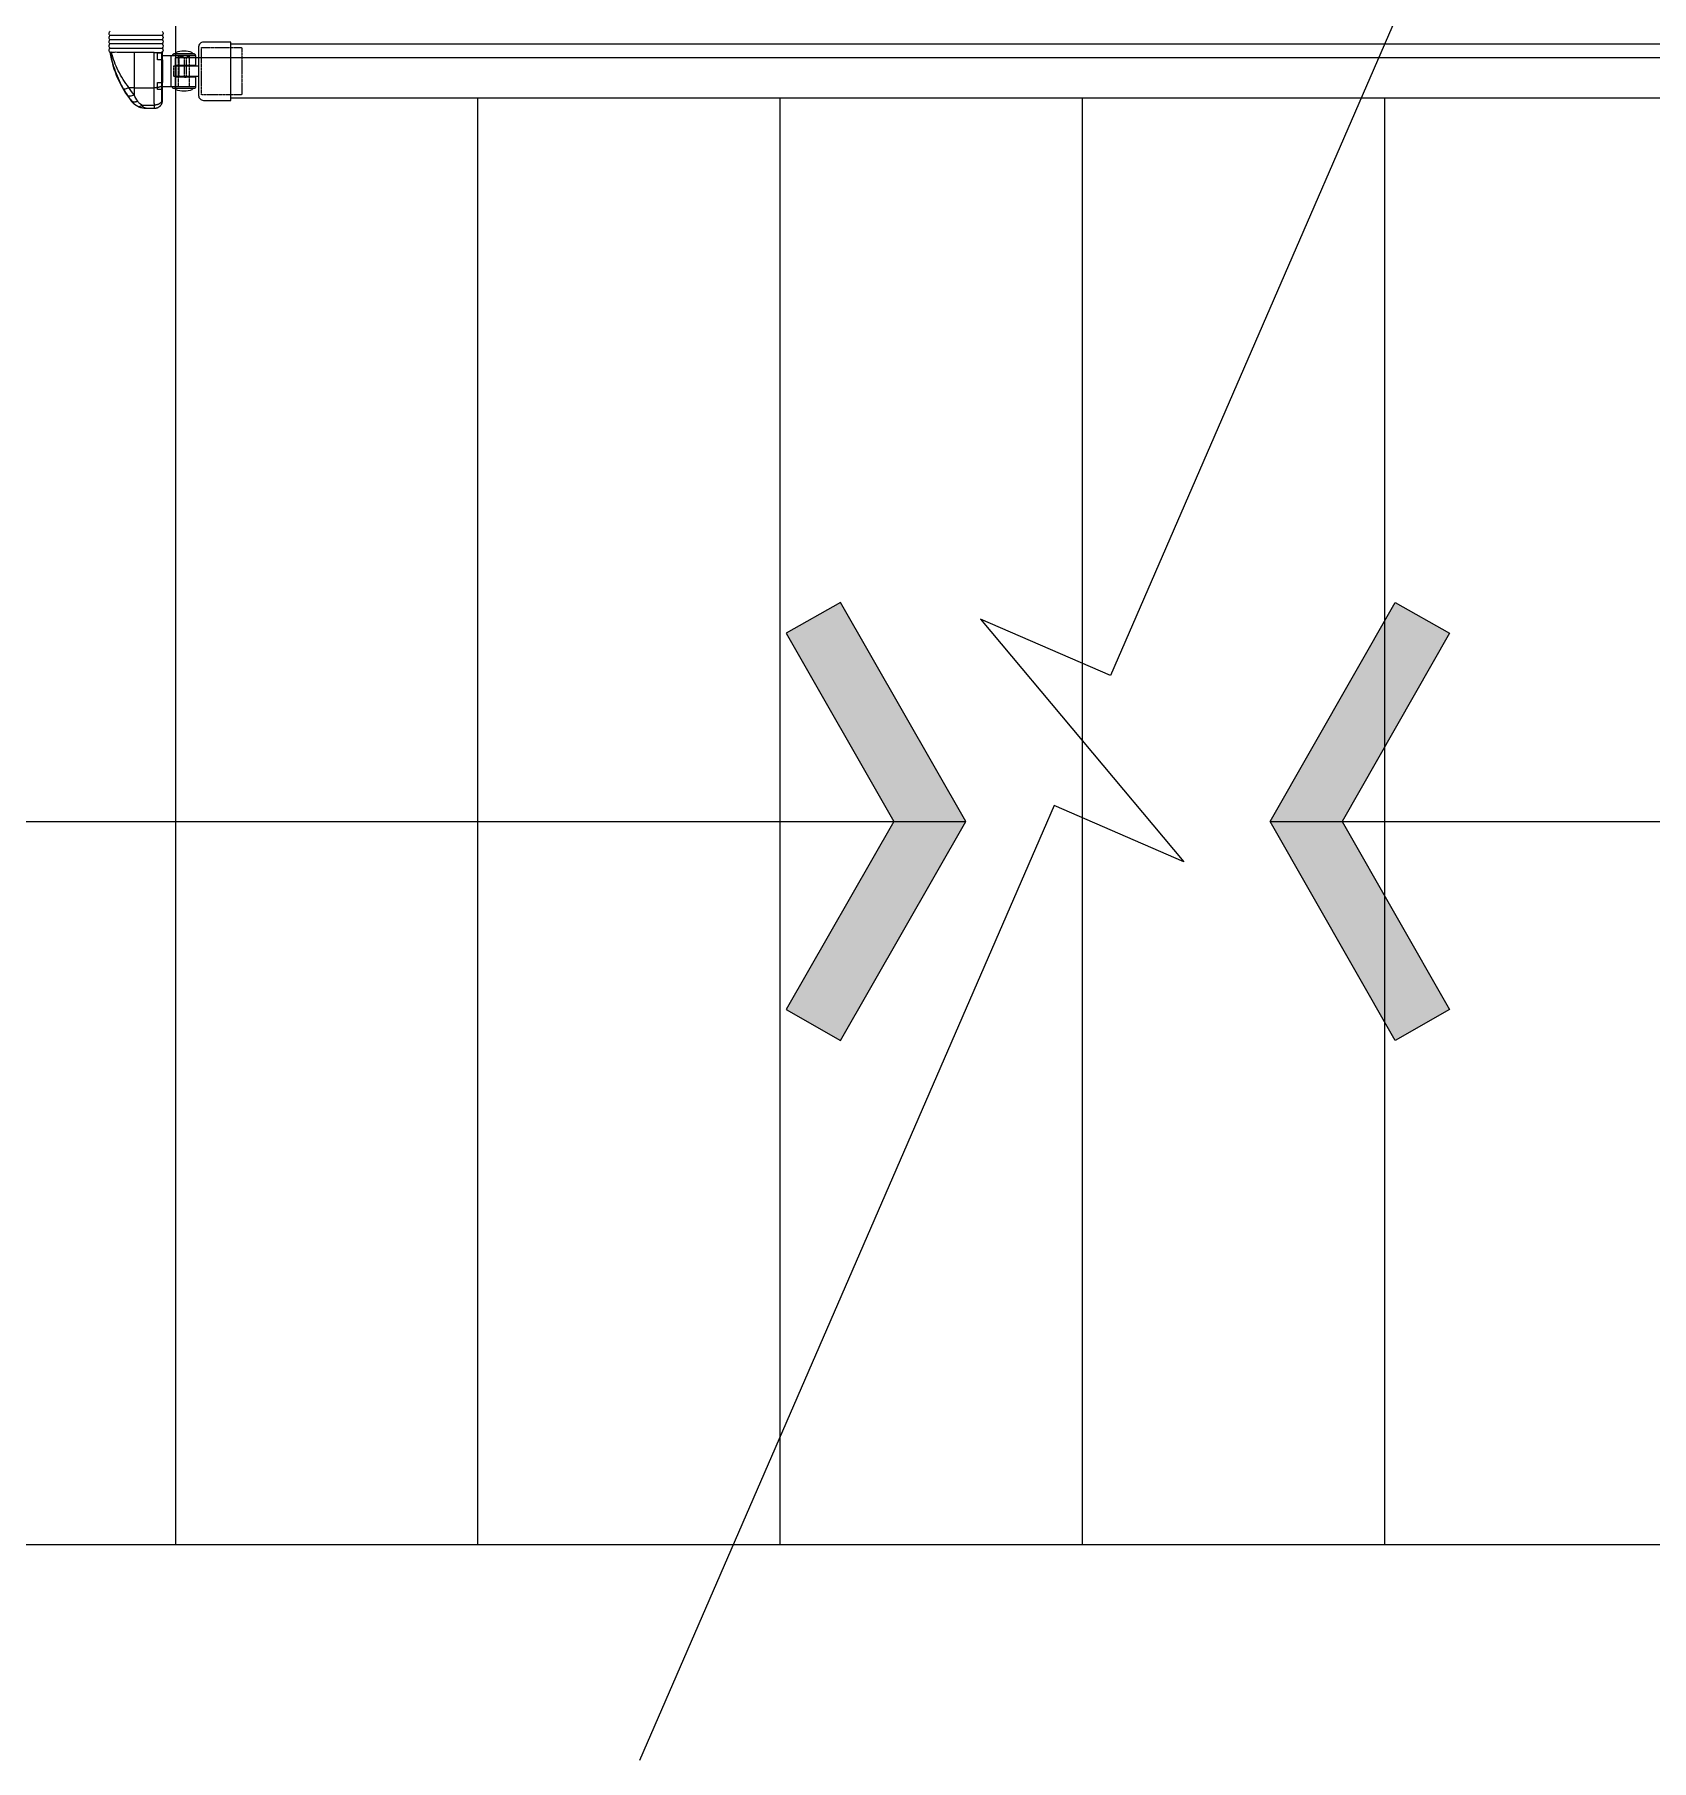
# Model space of a CAD drawing. Header units: millimetres. Extents: x -105683 to 94728, y -31127 to 151123.
# Drawn here: x 68975 to 70472, y 19995 to 21594 of the extents above; entities that cross this region are included whole.
import ezdxf

# ---------------------------------------------------------------- set-up
doc = ezdxf.new("R2010")
doc.units = ezdxf.units.MM
doc.linetypes.add('xr_plan$0$AXR-B3F$0$HIDDEN', pattern=[0.375, 0.25, -0.125])
doc.layers.add('e-plan', color=9, linetype='Continuous')

# ---------------------------------------------------------------- blocks, each defined once
blk = doc.blocks.new('xr_plan$0$AXR-B3F$0$A$C4A476E5C')
at = {"layer": 'e-plan'}
for points in [[(-8.5, 14.5), (22.5, 14.5), (22.5, 5.2), (4.5, 5.2), (4.5, -5.2), (22.5, -5.2), (22.5, -14.5), (-8.5, -14.5), (-8.5, -17), (-12.5, -17), (-12.5, -10.5), (-7.5, -10.5), (-7.5, 0), (-7.5, 10.5), (-12.5, 10.5), (-12.5, 17), (-8.5, 17), (-8.5, 14.5), (-8.5, 17)], [(0, -14.5), (0, 14.5)], [(22.8, 14.5), (1.2, 14.5)], [(4.5, 5), (25.5, 5)], [(22.8, -14.5), (1.2, -14.5)], [(25.5, -5), (4.5, -5)]]:
    blk.add_lwpolyline(points, dxfattribs=at)
for points in [[(22.8, 14.5), (22.8, 14.7, 0.414214), (21.5, 16), (2.5, 16, 0.414214), (1.2, 14.7), (1.2, 14.5)], [(20.2, 16, 0.306902), (19.4, 17.2, 0.108318), (12, 18.5, 0.10812), (4.6, 17.2, 0.306686), (3.8, 16)], [(22.8, -14.5), (22.8, -14.7, -0.414214), (21.5, -16), (2.5, -16, -0.414214), (1.2, -14.7), (1.2, -14.5)], [(20.2, -16, -0.306902), (19.4, -17.2, -0.108318), (12, -18.5, -0.10812), (4.6, -17.2, -0.306686), (3.8, -16)]]:
    blk.add_lwpolyline(points, format="xyb", dxfattribs=at)
at = {"layer": 'e-plan', "linetype": 'xr_plan$0$AXR-B3F$0$HIDDEN', "ltscale": 0.08}
for points in [[(4.5, -5), (2.7, -5), (2.7, 5), (4.5, 5)], [(7, 5.2), (7, 14.5)], [(7, -5), (7, 5)], [(17, 5.2), (17, 14.5)], [(17, -5), (17, 5)], [(7, -14.5), (7, -5.2)], [(17, -14.5), (17, -5.2)]]:
    blk.add_lwpolyline(points, dxfattribs=at)
blk.add_lwpolyline([(7, -5.5), (7.6, -5.5), (7.6, 12.2, -0.414214), (8.9, 13.5), (10.7, 13.5, -0.414214), (12, 12.2), (12, -5.5), (14.3, -5.5), (14.3, 12.2, -0.414214), (15.6, 13.5), (17, 13.5)], format="xyb", dxfattribs=at)
blk = doc.blocks.new('xr_plan$0$AXR-B3F$0$A$C60F43BED')
at = {"layer": 'e-plan'}
blk.add_lwpolyline([(-10.1, 27), (-35.6, 27, 0.414214), (-40.1, 22.5), (-40.1, -22.5, 0.414214), (-35.6, -27), (-10.1, -27)], format="xyb", dxfattribs=at)
at = {"layer": 'e-plan', "linetype": 'xr_plan$0$AXR-B3F$0$HIDDEN', "ltscale": 0.08}
for points in [[(-10.1, -22), (-37.5, -22), (-37.5, 22), (-10.1, 22)], [(-10.1, 22), (0, 22), (0, -22), (-10.1, -22)]]:
    blk.add_lwpolyline(points, dxfattribs=at)
at = {"layer": 'e-plan'}
blk.add_lwpolyline([(-10.1, -27), (-10.1, 27)], dxfattribs=at)
blk = doc.blocks.new('Xref-지하1층')
at = {"layer": 'e-plan'}
for p, q in [((72630, 34900), (72630, 32100)), ((75430, 33477.5), (72630, 33477.5)), ((72630, 33448.8), (72630, 33477.5)), ((75430, 33477.5), (72630, 33477.5)), ((72910, 33440.1), (72910, 32100)), ((73190, 33440.1), (73190, 32100)), ((73470, 33440.1), (73470, 32100)), ((73750, 33440.1), (73750, 32100))]:
    blk.add_line(p, q, dxfattribs=at)
at = {"layer": 'e-plan', "linetype": 'Continuous'}
for p, q in [((72617.8, 33482.7), (72617.8, 33437.6)), ((72591.7, 33449.7), (72610.5, 33449.7)), ((72617.8, 33437.6), (72617.6, 33437.8)), ((72599, 33433.7), (72610.6, 33433.7)), ((72602.8, 33430.8), (72610.6, 33430.8)), ((72610.8, 33430.6), (72602.8, 33430.6)), ((72610.6, 33430.8), (72610.8, 33430.6)), ((70950, 32100), (75880, 32100))]:
    blk.add_line(p, q, dxfattribs=at)
at = {"layer": 'e-plan'}
for points in [[(75430, 34250), (71767.7, 34250), (71767.7, 32770.1), (73362.2, 32770.1)], [(73891.2, 33815.4), (73496.1, 32905.2), (73375.7, 32957.5), (73564.3, 32732.6), (73443.9, 32784.9), (73059.8, 31900)], [(75378.5, 33490.1), (72681.5, 33490.1)], [(75378.5, 33440.1), (72681.5, 33440.1)], [(73644, 32770.1), (74870, 32770.1)]]:
    blk.add_lwpolyline(points, dxfattribs=at)
for points in [[(73295.5, 32770.1), (73195.9, 32595.8), (73246.2, 32567.1), (73362.2, 32770.1), (73246.2, 32973), (73195.9, 32944.3)], [(73710.7, 32770.1), (73810.2, 32595.8), (73760, 32567.1), (73644, 32770.1), (73760, 32973), (73810.2, 32944.3)]]:
    blk.add_lwpolyline(points, close=True, dxfattribs=at)
at = {"layer": 'e-plan', "linetype": 'Continuous'}
for points in [[(72610.5, 33449.7, 0), (72610.5, 33450.4, 0), (72610.5, 33451, 0), (72610.5, 33451.7, 0), (72610.5, 33452.3, 0), (72610.5, 33452.9, 0), (72610.5, 33453.6, 0), (72610.5, 33454.2, 0), (72610.5, 33454.9, 0), (72610.5, 33455.5, 0), (72610.5, 33456.2, 0), (72610.5, 33456.8, 0), (72610.5, 33457.5, 0), (72610.5, 33458.1, 0), (72610.5, 33458.8, 0), (72610.5, 33459.4, 0), (72610.5, 33460.1, 0), (72610.5, 33460.7, 0), (72610.5, 33461.4, 0), (72610.5, 33462, 0), (72610.5, 33462.7, 0), (72610.5, 33463.3, 0), (72610.5, 33464, 0), (72610.5, 33464.6, 0), (72610.5, 33465.3, 0), (72610.5, 33465.9, 0), (72610.4, 33466.6, 0), (72610.4, 33467.3, 0), (72610.4, 33467.9, 0), (72610.4, 33468.6, 0), (72610.4, 33469.2, 0), (72610.4, 33469.9, 0), (72610.4, 33470.5, 0), (72610.4, 33471.2, 0), (72610.4, 33471.9, 0), (72610.4, 33472.5, 0), (72610.4, 33473.2, 0), (72610.4, 33473.9, 0), (72610.4, 33474.5, 0), (72610.4, 33475.2, 0), (72610.4, 33475.8, 0), (72610.4, 33476.5, 0), (72610.4, 33477.2, 0), (72610.4, 33477.8, 0), (72610.4, 33478.5, 0), (72610.4, 33479.2, 0), (72610.4, 33479.8, 0), (72610.4, 33480.5, 0), (72610.4, 33481.2, 0), (72610.4, 33481.8, 0)], [(72617.5, 33451.9, 0), (72617.5, 33452.5, 0), (72617.5, 33453.1, 0), (72617.5, 33453.7, 0), (72617.5, 33454.3, 0), (72617.5, 33455, 0), (72617.5, 33455.6, 0), (72617.5, 33456.2, 0), (72617.5, 33456.8, 0), (72617.5, 33457.4, 0), (72617.5, 33458, 0), (72617.5, 33458.6, 0), (72617.5, 33459.2, 0), (72617.5, 33459.8, 0), (72617.5, 33460.4, 0), (72617.5, 33461, 0), (72617.5, 33461.6, 0), (72617.5, 33462.2, 0), (72617.5, 33462.8, 0), (72617.5, 33463.5, 0), (72617.5, 33464.1, 0), (72617.5, 33464.7, 0), (72617.5, 33465.3, 0), (72617.5, 33465.9, 0), (72617.5, 33466.5, 0), (72617.5, 33467.1, 0), (72617.5, 33467.8, 0), (72617.4, 33468.4, 0), (72617.4, 33469, 0), (72617.4, 33469.6, 0), (72617.4, 33470.2, 0), (72617.4, 33470.8, 0), (72617.4, 33471.5, 0), (72617.4, 33472.1, 0), (72617.4, 33472.7, 0), (72617.4, 33473.3, 0), (72617.4, 33473.9, 0), (72617.4, 33474.6, 0), (72617.4, 33475.2, 0), (72617.4, 33475.8, 0), (72617.4, 33476.4, 0), (72617.4, 33477.1, 0), (72617.4, 33477.7, 0), (72617.4, 33478.3, 0), (72617.4, 33478.9, 0), (72617.4, 33479.6, 0), (72617.4, 33480.2, 0), (72617.4, 33480.8, 0), (72617.4, 33481.4, 0), (72617.4, 33482.1, 0)], [(72595.2, 33437.3, 0), (72595.1, 33437.2, 0), (72595, 33437.1, 0), (72594.8, 33437.1, 0), (72594.7, 33437, 0), (72594.5, 33437, 0), (72594.4, 33436.9, 0), (72594.2, 33436.9, 0), (72594.1, 33436.8, 0), (72594, 33436.8, 0), (72593.8, 33436.7, 0), (72593.7, 33436.7, 0), (72593.5, 33436.6, 0), (72593.4, 33436.6, 0), (72593.3, 33436.6, 0), (72593.1, 33436.6, 0), (72593, 33436.5, 0), (72592.9, 33436.5, 0), (72592.7, 33436.5, 0), (72592.6, 33436.5, 0), (72592.5, 33436.5, 0), (72592.3, 33436.4, 0), (72592.2, 33436.4, 0), (72592.1, 33436.4, 0), (72592, 33436.4, 0), (72591.8, 33436.4, 0), (72591.7, 33436.4, 0), (72591.6, 33436.4, 0), (72591.5, 33436.4, 0), (72591.4, 33436.5, 0), (72591.3, 33436.5, 0), (72591.1, 33436.5, 0), (72591, 33436.5, 0), (72590.9, 33436.5, 0), (72590.8, 33436.6, 0), (72590.7, 33436.6, 0), (72590.6, 33436.6, 0), (72590.5, 33436.7, 0), (72590.4, 33436.7, 0), (72590.4, 33436.7, 0), (72590.3, 33436.8, 0), (72590.2, 33436.8, 0), (72590.1, 33436.9, 0), (72590, 33436.9, 0), (72589.9, 33437, 0), (72589.9, 33437, 0), (72589.8, 33437.1, 0), (72589.7, 33437.2, 0), (72589.7, 33437.2, 0), (72589.6, 33437.3, 0)], [(72610.6, 33433.7, 0), (72610.6, 33434, 0), (72610.6, 33434.2, 0), (72610.6, 33434.5, 0), (72610.6, 33434.8, 0), (72610.6, 33435, 0), (72610.5, 33435.3, 0), (72610.5, 33435.6, 0), (72610.5, 33435.9, 0), (72610.5, 33436.2, 0), (72610.5, 33436.5, 0), (72610.5, 33436.8, 0), (72610.5, 33437.1, 0), (72610.5, 33437.4, 0), (72610.5, 33437.7, 0), (72610.5, 33438, 0), (72610.5, 33438.3, 0), (72610.5, 33438.6, 0), (72610.5, 33438.9, 0), (72610.5, 33439.2, 0), (72610.5, 33439.5, 0), (72610.5, 33439.8, 0), (72610.5, 33440.1, 0), (72610.5, 33440.5, 0), (72610.5, 33440.8, 0), (72610.5, 33441.1, 0), (72610.5, 33441.4, 0), (72610.5, 33441.8, 0), (72610.5, 33442.1, 0), (72610.5, 33442.4, 0), (72610.5, 33442.8, 0), (72610.5, 33443.1, 0), (72610.5, 33443.4, 0), (72610.5, 33443.8, 0), (72610.5, 33444.1, 0), (72610.5, 33444.4, 0), (72610.5, 33444.8, 0), (72610.5, 33445.1, 0), (72610.5, 33445.5, 0), (72610.5, 33445.8, 0), (72610.5, 33446.2, 0), (72610.5, 33446.5, 0), (72610.5, 33446.9, 0), (72610.5, 33447.2, 0), (72610.5, 33447.6, 0), (72610.5, 33447.9, 0), (72610.5, 33448.3, 0), (72610.5, 33448.7, 0), (72610.5, 33449, 0), (72610.5, 33449.4, 0)], [(72617.5, 33451.9, 0), (72617.5, 33451.9, 0), (72617.5, 33451.8, 0), (72617.5, 33451.7, 0), (72617.4, 33451.7, 0), (72617.4, 33451.6, 0), (72617.4, 33451.5, 0), (72617.3, 33451.5, 0), (72617.3, 33451.4, 0), (72617.2, 33451.3, 0), (72617.1, 33451.3, 0), (72617.1, 33451.2, 0), (72617, 33451.1, 0), (72616.9, 33451.1, 0), (72616.8, 33451, 0), (72616.7, 33451, 0), (72616.6, 33450.9, 0), (72616.5, 33450.8, 0), (72616.4, 33450.8, 0), (72616.3, 33450.7, 0), (72616.1, 33450.7, 0), (72616, 33450.6, 0), (72615.9, 33450.5, 0), (72615.7, 33450.5, 0), (72615.6, 33450.4, 0), (72615.4, 33450.4, 0), (72615.3, 33450.3, 0), (72615.1, 33450.3, 0), (72614.9, 33450.3, 0), (72614.8, 33450.2, 0), (72614.6, 33450.2, 0), (72614.4, 33450.1, 0), (72614.2, 33450.1, 0), (72614, 33450.1, 0), (72613.8, 33450, 0), (72613.7, 33450, 0), (72613.5, 33450, 0), (72613.3, 33449.9, 0), (72613.1, 33449.9, 0), (72612.8, 33449.9, 0), (72612.6, 33449.9, 0), (72612.4, 33449.8, 0), (72612.2, 33449.8, 0), (72612, 33449.8, 0), (72611.8, 33449.8, 0), (72611.6, 33449.8, 0), (72611.4, 33449.8, 0), (72611.1, 33449.8, 0), (72610.9, 33449.7, 0), (72610.7, 33449.7, 0)], [(72617.6, 33438.7, 0), (72617.6, 33438.5, 0), (72617.5, 33438.4, 0), (72617.5, 33438.2, 0), (72617.5, 33438.1, 0), (72617.5, 33437.9, 0), (72617.4, 33437.8, 0), (72617.4, 33437.6, 0), (72617.3, 33437.5, 0), (72617.3, 33437.3, 0), (72617.2, 33437.2, 0), (72617.1, 33437, 0), (72617.1, 33436.9, 0), (72617, 33436.7, 0), (72616.9, 33436.6, 0), (72616.8, 33436.4, 0), (72616.7, 33436.3, 0), (72616.6, 33436.2, 0), (72616.5, 33436, 0), (72616.3, 33435.9, 0), (72616.2, 33435.8, 0), (72616.1, 33435.6, 0), (72615.9, 33435.5, 0), (72615.8, 33435.4, 0), (72615.6, 33435.3, 0), (72615.5, 33435.2, 0), (72615.3, 33435.1, 0), (72615.2, 33434.9, 0), (72615, 33434.8, 0), (72614.8, 33434.7, 0), (72614.7, 33434.7, 0), (72614.5, 33434.6, 0), (72614.3, 33434.5, 0), (72614.1, 33434.4, 0), (72613.9, 33434.3, 0), (72613.7, 33434.2, 0), (72613.5, 33434.2, 0), (72613.3, 33434.1, 0), (72613.1, 33434, 0), (72612.9, 33434, 0), (72612.7, 33433.9, 0), (72612.5, 33433.9, 0), (72612.3, 33433.8, 0), (72612.1, 33433.8, 0), (72611.9, 33433.8, 0), (72611.7, 33433.7, 0), (72611.4, 33433.7, 0), (72611.2, 33433.7, 0), (72611, 33433.7, 0), (72610.8, 33433.7, 0)], [(72617.8, 33437.6, 0), (72617.8, 33437.4, 0), (72617.8, 33437.2, 0), (72617.8, 33437, 0), (72617.7, 33436.8, 0), (72617.7, 33436.5, 0), (72617.7, 33436.3, 0), (72617.6, 33436.1, 0), (72617.6, 33435.9, 0), (72617.5, 33435.7, 0), (72617.5, 33435.5, 0), (72617.4, 33435.3, 0), (72617.3, 33435.1, 0), (72617.2, 33434.8, 0), (72617.1, 33434.6, 0), (72617, 33434.5, 0), (72616.9, 33434.3, 0), (72616.8, 33434.1, 0), (72616.7, 33433.9, 0), (72616.6, 33433.7, 0), (72616.5, 33433.5, 0), (72616.3, 33433.3, 0), (72616.2, 33433.2, 0), (72616, 33433, 0), (72615.9, 33432.8, 0), (72615.7, 33432.7, 0), (72615.6, 33432.5, 0), (72615.4, 33432.4, 0), (72615.3, 33432.2, 0), (72615.1, 33432.1, 0), (72614.9, 33432, 0), (72614.7, 33431.8, 0), (72614.5, 33431.7, 0), (72614.4, 33431.6, 0), (72614.2, 33431.5, 0), (72614, 33431.4, 0), (72613.8, 33431.3, 0), (72613.6, 33431.2, 0), (72613.4, 33431.1, 0), (72613.2, 33431, 0), (72613, 33431, 0), (72612.7, 33430.9, 0), (72612.5, 33430.8, 0), (72612.3, 33430.8, 0), (72612.1, 33430.8, 0), (72611.9, 33430.7, 0), (72611.7, 33430.7, 0), (72611.5, 33430.7, 0), (72611.2, 33430.6, 0), (72611, 33430.6, 0)], [(72617.6, 33438.7, 0), (72617.6, 33438.9, 0), (72617.6, 33439.1, 0), (72617.6, 33439.4, 0), (72617.6, 33439.6, 0), (72617.6, 33439.8, 0), (72617.5, 33440.1, 0), (72617.5, 33440.3, 0), (72617.5, 33440.5, 0), (72617.5, 33440.8, 0), (72617.5, 33441, 0), (72617.5, 33441.2, 0), (72617.5, 33441.5, 0), (72617.5, 33441.7, 0), (72617.5, 33442, 0), (72617.5, 33442.2, 0), (72617.5, 33442.5, 0), (72617.5, 33442.7, 0), (72617.5, 33443, 0), (72617.5, 33443.2, 0), (72617.5, 33443.5, 0), (72617.5, 33443.8, 0), (72617.5, 33444, 0), (72617.5, 33444.3, 0), (72617.5, 33444.6, 0), (72617.5, 33444.8, 0), (72617.5, 33445.1, 0), (72617.5, 33445.4, 0), (72617.5, 33445.6, 0), (72617.5, 33445.9, 0), (72617.5, 33446.2, 0), (72617.5, 33446.5, 0), (72617.5, 33446.7, 0), (72617.5, 33447, 0), (72617.5, 33447.3, 0), (72617.5, 33447.6, 0), (72617.5, 33447.9, 0), (72617.5, 33448.1, 0), (72617.5, 33448.4, 0), (72617.5, 33448.7, 0), (72617.5, 33449, 0), (72617.5, 33449.3, 0), (72617.5, 33449.6, 0), (72617.5, 33449.9, 0), (72617.5, 33450.2, 0), (72617.5, 33450.5, 0), (72617.5, 33450.8, 0), (72617.5, 33451.1, 0), (72617.5, 33451.4, 0), (72617.5, 33451.6, 0)], [(72617.6, 33437.8, 0), (72617.6, 33437.8, 0), (72617.6, 33437.8, 0), (72617.6, 33437.9, 0), (72617.6, 33437.9, 0), (72617.6, 33437.9, 0), (72617.6, 33437.9, 0), (72617.6, 33437.9, 0), (72617.6, 33437.9, 0), (72617.6, 33437.9, 0), (72617.6, 33437.9, 0), (72617.6, 33437.9, 0), (72617.6, 33437.9, 0), (72617.6, 33437.9, 0), (72617.6, 33437.9, 0), (72617.6, 33437.9, 0), (72617.6, 33437.9, 0), (72617.6, 33438, 0), (72617.6, 33438, 0), (72617.6, 33438, 0), (72617.6, 33438, 0), (72617.6, 33438, 0), (72617.6, 33438, 0), (72617.6, 33438, 0), (72617.6, 33438.1, 0), (72617.6, 33438.1, 0), (72617.6, 33438.1, 0), (72617.6, 33438.1, 0), (72617.6, 33438.1, 0), (72617.6, 33438.1, 0), (72617.6, 33438.2, 0), (72617.6, 33438.2, 0), (72617.6, 33438.2, 0), (72617.6, 33438.2, 0), (72617.6, 33438.3, 0), (72617.6, 33438.3, 0), (72617.6, 33438.3, 0), (72617.6, 33438.3, 0), (72617.6, 33438.4, 0), (72617.6, 33438.4, 0), (72617.6, 33438.4, 0), (72617.6, 33438.4, 0), (72617.6, 33438.5, 0), (72617.6, 33438.5, 0), (72617.6, 33438.5, 0), (72617.6, 33438.5, 0), (72617.6, 33438.6, 0), (72617.6, 33438.6, 0), (72617.6, 33438.6, 0), (72617.6, 33438.7, 0)], [(72599, 33433.7, 0), (72598.9, 33433.6, 0), (72598.9, 33433.5, 0), (72598.8, 33433.5, 0), (72598.7, 33433.4, 0), (72598.7, 33433.3, 0), (72598.6, 33433.3, 0), (72598.6, 33433.2, 0), (72598.5, 33433.2, 0), (72598.4, 33433.1, 0), (72598.4, 33433, 0), (72598.3, 33433, 0), (72598.2, 33432.9, 0), (72598.2, 33432.9, 0), (72598.1, 33432.8, 0), (72598.1, 33432.8, 0), (72598, 33432.7, 0), (72597.9, 33432.7, 0), (72597.9, 33432.6, 0), (72597.8, 33432.6, 0), (72597.7, 33432.6, 0), (72597.7, 33432.5, 0), (72597.6, 33432.5, 0), (72597.6, 33432.5, 0), (72597.5, 33432.4, 0), (72597.4, 33432.4, 0), (72597.4, 33432.4, 0), (72597.3, 33432.3, 0), (72597.3, 33432.3, 0), (72597.2, 33432.3, 0), (72597.2, 33432.3, 0), (72597.1, 33432.2, 0), (72597, 33432.2, 0), (72597, 33432.2, 0), (72596.9, 33432.2, 0), (72596.9, 33432.2, 0), (72596.8, 33432.2, 0), (72596.8, 33432.2, 0), (72596.7, 33432.2, 0), (72596.7, 33432.2, 0), (72596.6, 33432.1, 0), (72596.6, 33432.1, 0), (72596.5, 33432.1, 0), (72596.5, 33432.2, 0), (72596.4, 33432.2, 0), (72596.4, 33432.2, 0), (72596.3, 33432.2, 0), (72596.3, 33432.2, 0), (72596.2, 33432.2, 0), (72596.2, 33432.2, 0)], [(72610.6, 33430.8, 0), (72610.6, 33430.8, 0), (72610.6, 33430.9, 0), (72610.6, 33430.9, 0), (72610.6, 33430.9, 0), (72610.6, 33430.9, 0), (72610.6, 33430.9, 0), (72610.6, 33430.9, 0), (72610.6, 33430.9, 0), (72610.6, 33431, 0), (72610.6, 33431, 0), (72610.6, 33431, 0), (72610.6, 33431, 0), (72610.6, 33431.1, 0), (72610.6, 33431.1, 0), (72610.6, 33431.1, 0), (72610.6, 33431.2, 0), (72610.6, 33431.2, 0), (72610.6, 33431.2, 0), (72610.6, 33431.3, 0), (72610.6, 33431.3, 0), (72610.6, 33431.4, 0), (72610.6, 33431.4, 0), (72610.6, 33431.5, 0), (72610.6, 33431.5, 0), (72610.6, 33431.6, 0), (72610.6, 33431.7, 0), (72610.6, 33431.7, 0), (72610.6, 33431.8, 0), (72610.6, 33431.8, 0), (72610.6, 33431.9, 0), (72610.6, 33432, 0), (72610.6, 33432.1, 0), (72610.6, 33432.1, 0), (72610.6, 33432.2, 0), (72610.6, 33432.3, 0), (72610.6, 33432.4, 0), (72610.6, 33432.4, 0), (72610.6, 33432.5, 0), (72610.6, 33432.6, 0), (72610.6, 33432.7, 0), (72610.6, 33432.8, 0), (72610.6, 33432.9, 0), (72610.6, 33433, 0), (72610.6, 33433.1, 0), (72610.6, 33433.2, 0), (72610.6, 33433.3, 0), (72610.6, 33433.4, 0), (72610.6, 33433.5, 0), (72610.6, 33433.6, 0)]]:
    blk.add_polyline3d(points, dxfattribs=at)
at = {"layer": 'e-plan', "linetype": 'Continuous', "extrusion": (-2.83277e-32, 1e-16, -1)}
for centre, radius, start, end in [((-72615.8, 33500.1), 2.75, 135.2805, 224.7195), ((-72615.8, 33496.3), 2.75, 135.2805, 224.7195), ((-72615.8, 33492.4), 2.75, 135.2805, 224.7195), ((-72615.8, 33488.5), 2.75, 135.2805, 224.7195), ((-72615.8, 33484.6), 2.75, 135.2805, 224.7195), ((-72602.8, 33447.6), 17, 270, 322.1807)]:
    blk.add_arc(centre, radius, start, end, dxfattribs=at)
at = {"layer": 'e-plan', "linetype": 'Continuous'}
blk.add_arc((72670.4, 33500.1), 102.6, 189.7897, 217.8193, dxfattribs=at)
at = {"layer": 'e-plan', "linetype": 'Continuous', "extrusion": (0.008726, -0.008726, -0.999924)}
blk.add_arc((-72608, 33441.9, 341.1), 7, 180, 269.9956, dxfattribs=at)
at = {"layer": 'e-plan', "linetype": 'Continuous'}
for points, knots in [([(72569.3, 33502.1), (72569, 33501.8), (72568.9, 33501.6), (72568.7, 33501.3), (72568.6, 33501), (72568.5, 33500.7), (72568.5, 33500.4), (72568.4, 33500.1), (72568.5, 33499.8), (72568.5, 33499.5), (72568.6, 33499.2), (72568.7, 33498.9), (72568.9, 33498.6), (72569, 33498.5), (72569.1, 33498.3), (72569.3, 33498.2)], [0, 0, 0, 0, 0.216293, 0.216293, 0.216293, 0.432586, 0.432586, 0.432586, 0.648879, 0.648879, 0.648879, 0.865171, 0.865171, 0.865171, 1, 1, 1, 1]), ([(72569.3, 33498.2), (72569, 33498), (72568.9, 33497.7), (72568.7, 33497.4), (72568.6, 33497.2), (72568.5, 33496.9), (72568.5, 33496.5), (72568.4, 33496.2), (72568.5, 33495.9), (72568.5, 33495.6), (72568.6, 33495.3), (72568.7, 33495), (72568.9, 33494.8), (72569, 33494.6), (72569.1, 33494.5), (72569.3, 33494.3)], [0, 0, 0, 0, 0.216293, 0.216293, 0.216293, 0.432586, 0.432586, 0.432586, 0.648879, 0.648879, 0.648879, 0.865171, 0.865171, 0.865171, 1, 1, 1, 1]), ([(72569.3, 33494.3), (72569, 33494.1), (72568.9, 33493.8), (72568.7, 33493.6), (72568.6, 33493.3), (72568.5, 33493), (72568.5, 33492.7), (72568.4, 33492.4), (72568.5, 33492.1), (72568.5, 33491.8), (72568.6, 33491.5), (72568.7, 33491.2), (72568.9, 33490.9), (72569, 33490.7), (72569.1, 33490.6), (72569.3, 33490.5)], [0, 0, 0, 0, 0.216293, 0.216293, 0.216293, 0.432586, 0.432586, 0.432586, 0.648879, 0.648879, 0.648879, 0.865171, 0.865171, 0.865171, 1, 1, 1, 1]), ([(72569.3, 33490.5), (72569, 33490.2), (72568.9, 33490), (72568.7, 33489.7), (72568.6, 33489.4), (72568.5, 33489.1), (72568.5, 33488.8), (72568.4, 33488.5), (72568.5, 33488.2), (72568.5, 33487.9), (72568.6, 33487.6), (72568.7, 33487.3), (72568.9, 33487), (72569, 33486.9), (72569.1, 33486.7), (72569.3, 33486.6)], [0, 0, 0, 0, 0.216293, 0.216293, 0.216293, 0.432586, 0.432586, 0.432586, 0.648879, 0.648879, 0.648879, 0.865171, 0.865171, 0.865171, 1, 1, 1, 1]), ([(72569.3, 33486.6), (72569, 33486.4), (72568.9, 33486.1), (72568.7, 33485.8), (72568.6, 33485.6), (72568.5, 33485.2), (72568.5, 33484.9), (72568.4, 33484.6), (72568.5, 33484.3), (72568.5, 33484), (72568.6, 33483.7), (72568.7, 33483.4), (72568.9, 33483.2), (72569, 33483), (72569.1, 33482.8), (72569.3, 33482.7)], [0, 0, 0, 0, 0.213706, 0.213706, 0.213706, 0.427411, 0.427411, 0.427411, 0.641117, 0.641117, 0.641117, 0.854822, 0.854822, 0.854822, 1, 1, 1, 1]), ([(72617.8, 33498.2), (72617.7, 33498.2), (72617.6, 33498.2), (72617.5, 33498.2), (72617.5, 33498.2), (72617.5, 33498.2), (72616.6, 33498.2), (72613.7, 33498.2), (72611, 33498.2), (72608.2, 33498.2), (72603.2, 33498.2), (72597.6, 33498.2), (72592, 33498.2), (72586.4, 33498.2), (72579.6, 33498.2), (72574.6, 33498.2), (72571.9, 33498.2), (72570.9, 33498.2), (72570.2, 33498.2), (72569.7, 33498.2), (72569.5, 33498.2), (72569.5, 33498.2), (72569.5, 33498.2), (72569.5, 33498.2), (72569.4, 33498.2), (72569.3, 33498.2), (72569.3, 33498.2)], [0, 0, 0, 0, 0.25, 0.28125, 0.296875, 0.3125, 0.34375, 0.375, 0.390625, 0.40625, 0.4375, 0.5, 0.53125, 0.5625, 0.625, 0.6875, 0.703125, 0.71875, 0.726563, 0.734375, 0.75, 0.765625, 0.78125, 0.8125, 0.875, 1, 1, 1, 1]), ([(72617.8, 33494.3), (72617.7, 33494.3), (72617.6, 33494.3), (72617.5, 33494.3), (72617.5, 33494.3), (72617.5, 33494.3), (72616.6, 33494.3), (72613.7, 33494.3), (72611, 33494.3), (72608.2, 33494.3), (72603.2, 33494.3), (72597.6, 33494.3), (72592, 33494.3), (72586.4, 33494.3), (72579.6, 33494.3), (72574.6, 33494.3), (72571.9, 33494.3), (72570.9, 33494.3), (72570.2, 33494.3), (72569.7, 33494.3), (72569.5, 33494.3), (72569.5, 33494.3), (72569.5, 33494.3), (72569.5, 33494.3), (72569.4, 33494.3), (72569.3, 33494.3), (72569.3, 33494.3)], [0, 0, 0, 0, 0.25, 0.28125, 0.296875, 0.3125, 0.34375, 0.375, 0.390625, 0.40625, 0.4375, 0.5, 0.53125, 0.5625, 0.625, 0.6875, 0.703125, 0.71875, 0.726563, 0.734375, 0.75, 0.765625, 0.78125, 0.8125, 0.875, 1, 1, 1, 1]), ([(72617.8, 33490.5), (72617.7, 33490.5), (72617.6, 33490.5), (72617.5, 33490.5), (72617.5, 33490.5), (72617.5, 33490.5), (72616.6, 33490.5), (72613.7, 33490.5), (72611, 33490.5), (72608.2, 33490.5), (72603.2, 33490.5), (72597.6, 33490.5), (72592, 33490.5), (72586.4, 33490.5), (72579.6, 33490.5), (72574.6, 33490.5), (72571.9, 33490.5), (72570.9, 33490.5), (72570.2, 33490.5), (72569.7, 33490.5), (72569.5, 33490.5), (72569.5, 33490.5), (72569.5, 33490.5), (72569.5, 33490.5), (72569.4, 33490.5), (72569.3, 33490.5), (72569.3, 33490.5)], [0, 0, 0, 0, 0.25, 0.28125, 0.296875, 0.3125, 0.34375, 0.375, 0.390625, 0.40625, 0.4375, 0.5, 0.53125, 0.5625, 0.625, 0.6875, 0.703125, 0.71875, 0.726563, 0.734375, 0.75, 0.765625, 0.78125, 0.8125, 0.875, 1, 1, 1, 1]), ([(72569.3, 33486.6), (72569.3, 33486.6), (72569.4, 33486.6), (72569.5, 33486.6), (72569.5, 33486.6), (72569.5, 33486.6), (72569.5, 33486.6), (72569.7, 33486.6), (72570.2, 33486.6), (72570.9, 33486.6), (72571.9, 33486.6), (72574.6, 33486.6), (72579.6, 33486.6), (72586.4, 33486.6), (72592, 33486.6), (72597.6, 33486.6), (72603.2, 33486.6), (72608.2, 33486.6), (72611, 33486.6), (72613.7, 33486.6), (72616.6, 33486.6), (72617.5, 33486.6), (72617.5, 33486.6), (72617.5, 33486.6), (72617.6, 33486.6), (72617.7, 33486.6), (72617.8, 33486.6)], [0, 0, 0, 0, 0.125, 0.1875, 0.21875, 0.234375, 0.25, 0.265625, 0.273438, 0.28125, 0.296875, 0.3125, 0.375, 0.4375, 0.46875, 0.5, 0.5625, 0.59375, 0.609375, 0.625, 0.65625, 0.6875, 0.703125, 0.71875, 0.75, 1, 1, 1, 1]), ([(72569.6, 33482.7), (72569.6, 33482.6), (72569.6, 33482.7), (72569.5, 33482.7), (72569.5, 33482.7), (72569.5, 33482.7), (72569.5, 33482.7), (72569.4, 33482.7), (72569.3, 33482.7), (72569.3, 33482.7)], [0, 0, 0, 0, 0.125, 0.125, 0.25, 0.25, 0.5, 0.5, 1, 1, 1, 1]), ([(72569.6, 33482.7), (72569.6, 33482.7), (72569.7, 33482.7), (72570.1, 33482.6), (72570.4, 33482.6), (72570.8, 33482.6)], [0, 0, 0, 0, 0.5, 0.5, 1, 1, 1, 1]), ([(72569.6, 33482.7), (72570.6, 33476.7), (72572.2, 33470.8), (72576.4, 33459.2), (72579, 33453.7), (72582.1, 33448.5)], [0, 0, 0, 0, 0.5, 0.5, 1, 1, 1, 1]), ([(72591.7, 33482.5), (72587.6, 33482.6), (72583.5, 33482.5), (72578, 33482.5), (72576.3, 33482.6), (72573.3, 33482.6), (72572, 33482.5), (72570.8, 33482.6)], [0, 0, 0, 0, 0.5, 0.5, 0.75, 0.75, 1, 1, 1, 1]), ([(72586.9, 33449.9), (72585.1, 33452.3), (72583.3, 33454.9), (72580, 33460.1), (72578.5, 33462.8), (72574.4, 33471), (72572.3, 33476.7), (72570.8, 33482.6)], [0, 0, 0, 0, 0.25, 0.25, 0.5, 0.5, 1, 1, 1, 1]), ([(72610.4, 33482.5), (72608.9, 33482.4), (72607.3, 33482.5), (72604.2, 33482.5), (72602.6, 33482.5), (72599.5, 33482.5), (72598, 33482.5), (72594.9, 33482.5), (72593.3, 33482.5), (72591.7, 33482.5)], [0, 0, 0, 0, 0.25, 0.25, 0.5, 0.5, 0.75, 0.75, 1, 1, 1, 1]), ([(72610.4, 33482.5), (72612.3, 33482.6), (72614.1, 33482.5), (72616.6, 33482.6), (72617.4, 33482.8), (72617.4, 33482.7)], [0, 0, 0, 0, 0.5, 0.5, 1, 1, 1, 1]), ([(72617.8, 33482.7), (72617.7, 33482.7), (72617.7, 33482.7), (72617.6, 33482.7), (72617.6, 33482.7), (72617.5, 33482.7), (72617.5, 33482.7), (72617.5, 33482.7), (72617.5, 33482.7), (72617.4, 33482.7), (72617.4, 33482.6), (72617.4, 33482.7)], [0, 0, 0, 0, 0.5, 0.5, 0.75, 0.75, 0.875, 0.875, 0.9375, 0.9375, 1, 1, 1, 1]), ([(72586.9, 33449.9), (72585.7, 33449.3), (72584.5, 33448.8), (72582.8, 33448.3), (72582.2, 33448.3), (72582.1, 33448.5)], [0, 0, 0, 0, 0.5, 0.5, 1, 1, 1, 1]), ([(72591.7, 33443.2), (72590.4, 33442.5), (72589.1, 33442.1), (72586.9, 33441.8), (72586.2, 33442.1), (72585.8, 33442.6)], [0, 0, 0, 0, 0.5, 0.5, 1, 1, 1, 1])]:
    blk.add_open_spline(points, degree=3, knots=knots, dxfattribs=at)
for points in [[(72591.7, 33482.5), (72591.7, 33471.4), (72591.7, 33460.4), (72591.7, 33449.7)], [(72582.1, 33448.5), (72583.3, 33446.4), (72584.5, 33444.5), (72585.8, 33442.6)], [(72585.8, 33442.6), (72587, 33440.8), (72588.3, 33439), (72589.6, 33437.4)], [(72591.7, 33449.7), (72590.2, 33449.7), (72588.5, 33449.8), (72586.9, 33449.9)], [(72591.7, 33443.2), (72590.1, 33445.3), (72588.5, 33447.5), (72586.9, 33449.9)], [(72589.4, 33437.2), (72589.4, 33437.3), (72589.5, 33437.3), (72589.6, 33437.4)], [(72589.6, 33437.4), (72591.3, 33435.1), (72593.5, 33433.4), (72596.2, 33432.2)], [(72591.7, 33449.7), (72591.7, 33447.5), (72591.7, 33445.3), (72591.7, 33443.2)], [(72595.2, 33437.3), (72594.1, 33439.1), (72592.9, 33441.1), (72591.7, 33443.2)], [(72599, 33433.7), (72597.3, 33434.6), (72596.2, 33435.8), (72595.2, 33437.3)], [(72596.2, 33432.2), (72598.3, 33431.3), (72600.5, 33430.9), (72602.8, 33430.8)], [(72602.8, 33430.8), (72601.5, 33430.9), (72600.2, 33431.9), (72599, 33433.7)], [(72602.8, 33430.6), (72602.8, 33430.7), (72602.8, 33430.8), (72602.8, 33430.8)]]:
    blk.add_open_spline(points, degree=3, dxfattribs=at)
at = {"layer": 'e-plan'}
for points in [[(73195.9, 32944.3), (73246.2, 32973), (73295.5, 32770.1), (73362.2, 32770.1)], [(73810.2, 32944.3), (73760, 32973), (73710.7, 32770.1), (73644, 32770.1)], [(73295.5, 32770.1), (73362.2, 32770.1), (73195.9, 32595.8), (73246.2, 32567.1)], [(73710.7, 32770.1), (73644, 32770.1), (73810.2, 32595.8), (73760, 32567.1)]]:
    blk.add_solid(points, dxfattribs=at)
for name, p in [('xr_plan$0$AXR-B3F$0$A$C60F43BED', (72691.6, 33465.1)), ('xr_plan$0$AXR-B3F$0$A$C4A476E5C', (72626, 33465.1))]:
    blk.add_blockref(name, p, dxfattribs=at)

msp = doc.modelspace()

# ---------------------------------------------------------------- block references
at = {"layer": 'e-plan'}
msp.add_blockref('Xref-지하1층', (-3525, -11905), dxfattribs=at)

doc.saveas('drawing.dxf')
